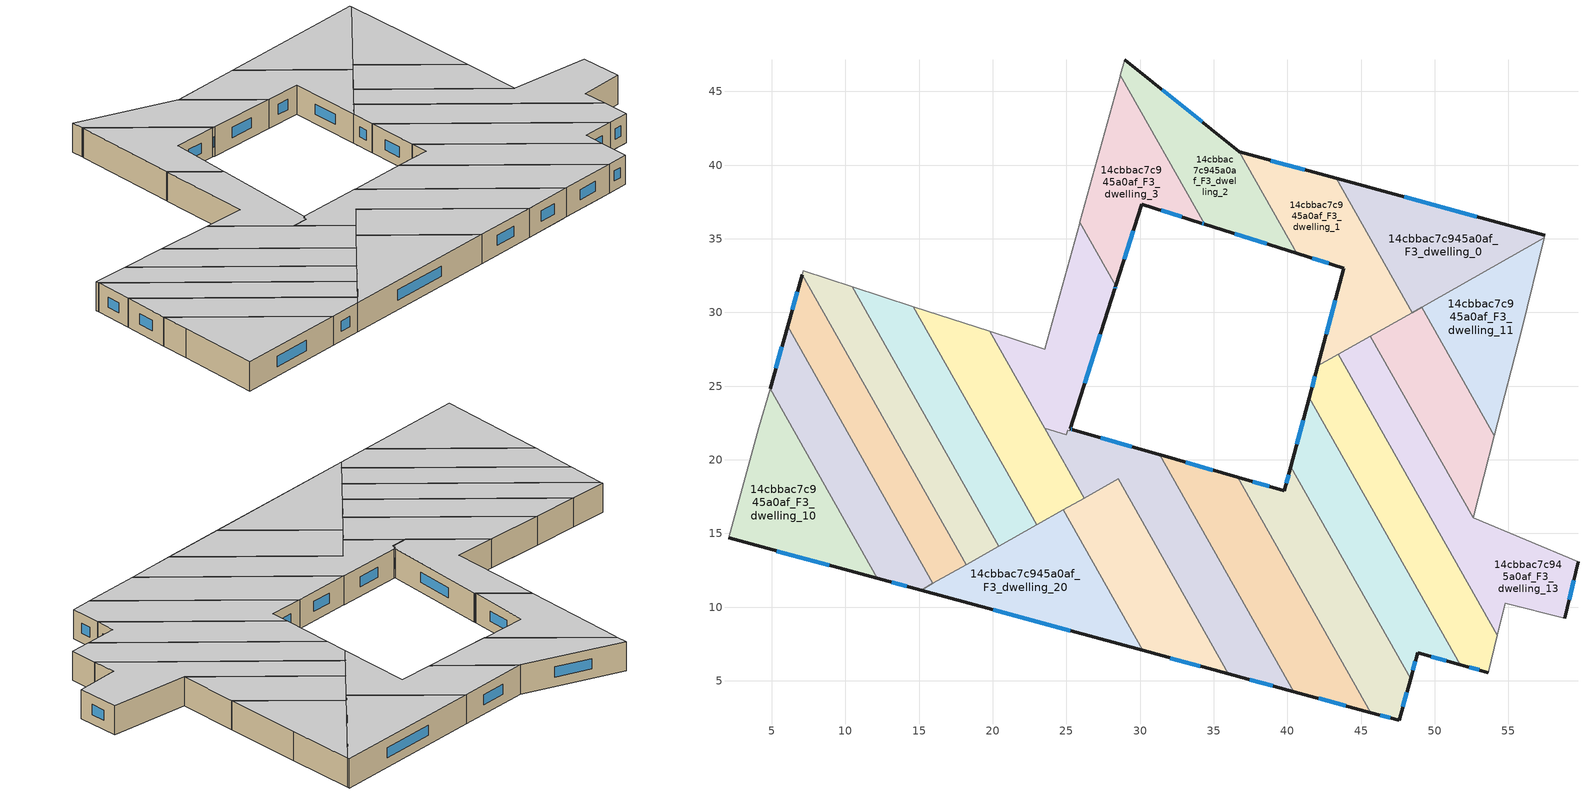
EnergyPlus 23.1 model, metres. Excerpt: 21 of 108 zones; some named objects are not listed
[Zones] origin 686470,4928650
14cbbac7c945a0af_F3_dwelling_0
 floor to 14cbbac7c945a0af_F2_dwelling_0 (EU_floor_Construction): 57.47,35.24 57.43,35.07 48.46,29.99 43.31,39.1 z9
 wall outside (EU_wall_Construction): 57.47,35.24 43.31,39.1 z9:12
 wall adiabatic (EU_wall_Construction): 57.43,35.07 57.47,35.24 z9:12
 wall to 14cbbac7c945a0af_F3_dwelling_1 (EU_wall_Construction): 43.31,39.1 48.46,29.99 z9:12
 wall to 14cbbac7c945a0af_F3_dwelling_11 (EU_wall_Construction): 49.11,30.36 57.43,35.07 z9:12
 wall to 14cbbac7c945a0af_F3_dwelling_12 (EU_wall_Construction): 48.46,29.99 49.11,30.36 z9:12
 window (EU_Window_Construction): 52.87,36.49 47.92,37.84 z9.98:11.02
 ceiling to 14cbbac7c945a0af_F4_dwelling_0 (EU_floor_Construction): 57.43,35.07 57.47,35.24 43.31,39.1 48.46,29.99 z12
14cbbac7c945a0af_F3_dwelling_1
 floor to 14cbbac7c945a0af_F2_dwelling_1 (EU_floor_Construction): 43.31,39.1 48.46,29.99 42.06,26.37 43.83,33 40.64,34.01 36.74,40.9 z9
 wall outside (EU_wall_Construction): 40.64,34.01 43.83,33 42.06,26.37 / 43.31,39.1 36.74,40.9 z9:12
 wall to 14cbbac7c945a0af_F3_dwelling_2 (EU_wall_Construction): 36.74,40.9 40.64,34.01 z9:12
 wall to 14cbbac7c945a0af_F3_dwelling_12 (EU_wall_Construction): 45.64,28.4 48.46,29.99 z9:12
 wall to 14cbbac7c945a0af_F3_dwelling_13 (EU_wall_Construction): 43.46,27.16 45.64,28.4 z9:12
 wall to 14cbbac7c945a0af_F3_dwelling_14 (EU_wall_Construction): 42.06,26.37 43.46,27.16 z9:12
 window (EU_Window_Construction): 43.26,30.84 42.64,28.53 / 41.68,33.68 42.79,33.33 / 41.18,39.69 38.88,40.31 z9.98:11.02
 ceiling to 14cbbac7c945a0af_F4_dwelling_1 (EU_floor_Construction): 48.46,29.99 43.31,39.1 36.74,40.9 40.64,34.01 43.83,33 42.06,26.37 z12
14cbbac7c945a0af_F3_dwelling_10
 floor to 14cbbac7c945a0af_F2_dwelling_10 (EU_floor_Construction): 4.89,24.84 12.17,11.95 2.06,14.7 4.13,22.18 z9
 wall outside (EU_wall_Construction): 2.06,14.7 12.17,11.95 z9:12
 wall to 14cbbac7c945a0af_F3_dwelling_9 (EU_wall_Construction): 12.17,11.95 4.89,24.84 z9:12
 wall adiabatic (EU_wall_Construction): 4.89,24.84 4.13,22.18 2.06,14.7 z9:12
 window (EU_Window_Construction): 5.35,13.8 8.89,12.84 z9.98:11.02
 ceiling to 14cbbac7c945a0af_F4_dwelling_10 (EU_floor_Construction): 12.17,11.95 4.89,24.84 4.13,22.18 2.06,14.7 z12
14cbbac7c945a0af_F3_dwelling_11
 floor to 14cbbac7c945a0af_F2_dwelling_11 (EU_floor_Construction): 57.43,35.07 55.89,28.82 54.04,21.65 49.11,30.36 z9
 wall adiabatic (EU_wall_Construction): 54.04,21.64 55.89,28.82 57.43,35.07 z9:12
 wall to 14cbbac7c945a0af_F3_dwelling_12 (EU_wall_Construction): 49.11,30.36 54.04,21.64 z9:12
 ceiling to 14cbbac7c945a0af_F4_dwelling_11 (EU_floor_Construction): 54.04,21.64 55.89,28.82 57.43,35.07 49.11,30.36 z12
14cbbac7c945a0af_F3_dwelling_12
 floor to 14cbbac7c945a0af_F2_dwelling_12 (EU_floor_Construction): 48.67,30.11 53.86,20.93 52.88,17.15 51.72,17.64 45.64,28.4 z9
 floor to 14cbbac7c945a0af_F2_dwelling_11 (EU_floor_Construction): 49.11,30.36 54.04,21.65 53.86,20.93 48.67,30.11 z9
 floor to 14cbbac7c945a0af_F2_dwelling_13 (EU_floor_Construction): 52.88,17.15 52.88,17.14 52.6,16.08 51.72,17.64 z9
 wall adiabatic (EU_wall_Construction): 52.6,16.08 54.04,21.64 z9:12
 wall to 14cbbac7c945a0af_F3_dwelling_13 (EU_wall_Construction): 45.64,28.4 52.6,16.08 z9:12
 ceiling to 14cbbac7c945a0af_F4_dwelling_12 (EU_floor_Construction): 52.6,16.08 54.04,21.64 49.11,30.36 45.64,28.4 z12
14cbbac7c945a0af_F3_dwelling_13
 floor to 14cbbac7c945a0af_F2_dwelling_13 (EU_floor_Construction): 59.72,13.08 58.82,9.25 54.79,10.28 53.93,10.5 49.32,18.65 51.72,17.64 52.6,16.08 z9
 floor to 14cbbac7c945a0af_F2_dwelling_12 (EU_floor_Construction): 45.64,28.4 51.72,17.64 49.32,18.65 44.25,27.61 z9
 floor to 14cbbac7c945a0af_F2_dwelling_14 (EU_floor_Construction): 44.25,27.61 53.93,10.5 54.79,10.28 54.25,8.08 43.46,27.16 z9
 wall outside (EU_wall_Construction): 58.82,9.25 59.72,13.08 z9:12
 wall adiabatic (EU_wall_Construction): 59.72,13.08 52.6,16.08 / 54.25,8.08 54.79,10.28 58.82,9.25 z9:12
 wall to 14cbbac7c945a0af_F3_dwelling_14 (EU_wall_Construction): 43.46,27.16 54.25,8.08 z9:12
 window (EU_Window_Construction): 59.12,10.49 59.43,11.83 z9.98:11.02
 ceiling to 14cbbac7c945a0af_F4_dwelling_13 (EU_floor_Construction): 58.82,9.25 59.72,13.08 52.6,16.08 45.64,28.4 43.46,27.16 54.25,8.08 54.79,10.28 z12
14cbbac7c945a0af_F3_dwelling_14
 floor to 14cbbac7c945a0af_F2_dwelling_14 (EU_floor_Construction): 43.46,27.16 54.25,8.08 53.62,5.56 53.44,5.61 41.95,25.94 42.06,26.37 z9
 floor to 14cbbac7c945a0af_F2_dwelling_15 (EU_floor_Construction): 41.95,25.94 53.44,5.61 51.72,6.1 41.48,24.2 41.93,25.87 z9
 wall outside (EU_wall_Construction): 51.72,6.09 53.62,5.56 / 42.06,26.37 41.48,24.2 z9:12
 wall adiabatic (EU_wall_Construction): 53.62,5.56 54.25,8.08 z9:12
 wall to 14cbbac7c945a0af_F3_dwelling_15 (EU_wall_Construction): 41.48,24.2 51.72,6.09 z9:12
 window (EU_Window_Construction): 52.34,5.92 53,5.73 / 41.87,25.67 41.67,24.91 z9.98:11.02
 ceiling to 14cbbac7c945a0af_F4_dwelling_14 (EU_floor_Construction): 53.62,5.56 54.25,8.08 43.46,27.16 42.06,26.37 41.48,24.2 51.72,6.09 z12
14cbbac7c945a0af_F3_dwelling_15
 floor to 14cbbac7c945a0af_F2_dwelling_15 (EU_floor_Construction): 41.48,24.2 51.72,6.1 49.19,6.81 40.8,21.65 z9
 floor to 14cbbac7c945a0af_F2_dwelling_16 (EU_floor_Construction): 40.8,21.65 49.19,6.81 49.05,6.85 48.84,6.91 48.36,5.13 40.23,19.51 40.7,21.3 40.76,21.51 z9
 wall outside (EU_wall_Construction): 41.48,24.2 40.22,19.51 / 48.36,5.13 48.84,6.91 51.72,6.09 z9:12
 wall to 14cbbac7c945a0af_F3_dwelling_16 (EU_wall_Construction): 40.22,19.51 48.36,5.13 z9:12
 window (EU_Window_Construction): 41.07,22.68 40.63,21.04 / 49.78,6.64 50.78,6.36 / 48.52,5.71 48.69,6.33 z9.98:11.02
 ceiling to 14cbbac7c945a0af_F4_dwelling_15 (EU_floor_Construction): 51.72,6.09 41.48,24.2 40.22,19.51 48.36,5.13 48.84,6.91 z12
14cbbac7c945a0af_F3_dwelling_16
 floor to 14cbbac7c945a0af_F2_dwelling_16 (EU_floor_Construction): 40.23,19.51 48.36,5.13 47.74,2.86 39.61,17.23 z9
 floor to 14cbbac7c945a0af_F2_dwelling_17 (EU_floor_Construction): 39.79,17.9 39.61,17.23 47.74,2.86 47.59,2.32 45.66,2.84 36.63,18.81 z9
 wall outside (EU_wall_Construction): 40.22,19.51 39.79,17.9 36.63,18.81 / 45.66,2.84 47.59,2.32 48.36,5.13 z9:12
 wall to 14cbbac7c945a0af_F3_dwelling_17 (EU_wall_Construction): 36.63,18.81 45.66,2.84 z9:12
 window (EU_Window_Construction): 38.77,18.19 37.66,18.51 / 40.08,18.99 39.93,18.42 / 47.84,3.23 48.11,4.21 / 46.29,2.67 46.97,2.49 z9.98:11.02
 ceiling to 14cbbac7c945a0af_F4_dwelling_16 (EU_floor_Construction): 47.59,2.32 48.36,5.13 40.22,19.51 39.79,17.9 36.63,18.81 45.66,2.84 z12
14cbbac7c945a0af_F3_dwelling_17
 floor to 14cbbac7c945a0af_F2_dwelling_18 (EU_floor_Construction): 34.98,19.29 44.03,3.29 40.44,4.26 31.36,20.32 31.38,20.33 z9
 floor to 14cbbac7c945a0af_F2_dwelling_17 (EU_floor_Construction): 36.63,18.81 45.66,2.84 44.03,3.29 34.98,19.29 z9
 wall outside (EU_wall_Construction): 40.44,4.26 45.66,2.84 / 36.63,18.81 31.38,20.33 31.35,20.34 z9:12
 wall to 14cbbac7c945a0af_F3_dwelling_18 (EU_wall_Construction): 31.35,20.34 40.44,4.26 z9:12
 window (EU_Window_Construction): 42.14,3.8 43.96,3.3 / 34.92,19.31 33.09,19.84 z9.98:11.02
 ceiling to 14cbbac7c945a0af_F4_dwelling_17 (EU_floor_Construction): 45.66,2.84 36.63,18.81 31.38,20.33 31.35,20.34 40.44,4.26 z12
14cbbac7c945a0af_F3_dwelling_18
 floor to 14cbbac7c945a0af_F2_dwelling_18 (EU_floor_Construction): 31.36,20.32 40.44,4.26 39.96,4.39 31.05,20.15 z9
 floor to 14cbbac7c945a0af_F2_dwelling_19 (EU_floor_Construction): 31.05,20.15 39.96,4.39 35.99,5.47 28.5,18.71 z9
 floor to 14cbbac7c945a0af_F2_dwelling_5 (EU_floor_Construction): 31.35,20.34 31.36,20.32 26.19,17.4 23.52,22.13 24.99,21.71 25.08,22 25.23,21.96 25.27,22.1 25.42,22.05 z9
 wall outside (EU_wall_Construction): 31.35,20.34 25.42,22.05 25.27,22.1 / 35.99,5.47 40.44,4.26 z9:12
 wall to 14cbbac7c945a0af_F3_dwelling_19 (EU_wall_Construction): 26.19,17.4 28.5,18.71 35.99,5.47 z9:12
 wall to 14cbbac7c945a0af_F3_dwelling_4 (EU_wall_Construction): 25.27,22.1 25.23,21.96 25.08,22 24.99,21.71 23.52,22.13 z9:12
 wall to 14cbbac7c945a0af_F3_dwelling_5 (EU_wall_Construction): 23.52,22.13 26.19,17.4 z9:12
 window (EU_Window_Construction): 25.37,22.07 25.32,22.08 / 29.42,20.9 27.35,21.5 / 37.44,5.08 38.99,4.66 z9.98:11.02
 ceiling to 14cbbac7c945a0af_F4_dwelling_18 (EU_floor_Construction): 40.44,4.26 31.35,20.34 25.42,22.05 25.27,22.1 25.23,21.96 25.08,22 24.99,21.71 23.52,22.13 26.19,17.4 28.5,18.71 35.99,5.47 z12
14cbbac7c945a0af_F3_dwelling_19
 floor to 14cbbac7c945a0af_F2_dwelling_20 (EU_floor_Construction): 28.5,18.71 35.99,5.47 30.17,7.06 24.77,16.6 z9
 wall outside (EU_wall_Construction): 30.17,7.06 35.99,5.47 z9:12
 wall to 14cbbac7c945a0af_F3_dwelling_20 (EU_wall_Construction): 24.77,16.6 30.17,7.06 z9:12
 wall to 14cbbac7c945a0af_F3_dwelling_5 (EU_wall_Construction): 26.19,17.4 24.77,16.6 z9:12
 window (EU_Window_Construction): 32.06,6.54 34.09,5.99 z9.98:11.02
 ceiling to 14cbbac7c945a0af_F4_dwelling_19 (EU_floor_Construction): 35.99,5.47 28.5,18.71 24.77,16.6 30.17,7.06 z12
14cbbac7c945a0af_F3_dwelling_2
 floor to 14cbbac7c945a0af_F2_dwelling_2 (EU_floor_Construction): 36.74,40.9 40.64,34.01 34.37,36 28.67,46.09 28.96,47.16 z9
 wall outside (EU_wall_Construction): 36.74,40.9 28.96,47.16 / 34.37,36 40.64,34.01 z9:12
 wall to 14cbbac7c945a0af_F3_dwelling_3 (EU_wall_Construction): 28.67,46.09 34.37,36 z9:12
 wall adiabatic (EU_wall_Construction): 28.96,47.16 28.67,46.09 z9:12
 window (EU_Window_Construction): 34.21,42.93 31.49,45.12 / 36.41,35.35 38.6,34.66 z9.98:11.02
 ceiling to 14cbbac7c945a0af_F4_dwelling_2 (EU_floor_Construction): 40.64,34.01 36.74,40.9 28.96,47.16 28.67,46.09 34.37,36 z12
14cbbac7c945a0af_F3_dwelling_20
 floor to 14cbbac7c945a0af_F2_dwelling_21 (EU_floor_Construction): 24.32,16.34 29.47,7.25 15.13,11.14 z9
 floor to 14cbbac7c945a0af_F2_dwelling_20 (EU_floor_Construction): 24.77,16.6 30.17,7.06 29.47,7.25 24.32,16.34 z9
 wall outside (EU_wall_Construction): 15.13,11.14 30.17,7.06 z9:12
 wall to 14cbbac7c945a0af_F3_dwelling_6 (EU_wall_Construction): 22.99,15.59 20.42,14.13 z9:12
 wall to 14cbbac7c945a0af_F3_dwelling_5 (EU_wall_Construction): 24.77,16.6 22.99,15.59 z9:12
 wall to 14cbbac7c945a0af_F3_dwelling_7 (EU_wall_Construction): 20.41,14.13 18.19,12.88 z9:12
 wall to 14cbbac7c945a0af_F3_dwelling_8 (EU_wall_Construction): 18.19,12.88 15.94,11.6 z9:12
 wall to 14cbbac7c945a0af_F3_dwelling_9 (EU_wall_Construction): 15.94,11.6 15.13,11.14 z9:12
 window (EU_Window_Construction): 20.02,9.82 25.28,8.39 z9.98:11.02
 ceiling to 14cbbac7c945a0af_F4_dwelling_20 (EU_floor_Construction): 30.17,7.06 24.77,16.6 15.13,11.14 z12
14cbbac7c945a0af_F3_dwelling_3
 floor to 14cbbac7c945a0af_F2_dwelling_3 (EU_floor_Construction): 28.61,45.88 34.16,36.07 30.1,37.36 28.35,31.8 25.91,36.11 z9
 floor to 14cbbac7c945a0af_F2_dwelling_2 (EU_floor_Construction): 28.67,46.09 34.37,36 34.16,36.07 28.61,45.88 z9
 wall outside (EU_wall_Construction): 28.35,31.8 30.1,37.36 34.16,36.07 34.37,36 z9:12
 wall adiabatic (EU_wall_Construction): 28.67,46.09 28.61,45.88 25.91,36.11 z9:12
 wall to 14cbbac7c945a0af_F3_dwelling_4 (EU_wall_Construction): 25.91,36.11 28.35,31.8 z9:12
 window (EU_Window_Construction): 34.23,36.05 34.3,36.02 / 31.42,36.94 32.84,36.49 / 28.92,33.61 29.53,35.55 z9.98:11.02
 ceiling to 14cbbac7c945a0af_F4_dwelling_3 (EU_floor_Construction): 34.37,36 28.67,46.09 28.61,45.88 25.91,36.11 28.35,31.8 30.1,37.36 34.16,36.07 z12
14cbbac7c945a0af_F3_dwelling_4
 floor outside (EU_floor_Construction): 27.54,29.26 25.27,22.1 25.23,21.96 25.27,22.1 z9
 floor to 14cbbac7c945a0af_F2_dwelling_4 (EU_floor_Construction): 25.18,33.44 27.54,29.26 25.27,22.1 25.23,21.96 25.08,22 24.99,21.72 23.52,22.14 19.8,28.71 23.53,27.5 z9
 floor to 14cbbac7c945a0af_F2_dwelling_3 (EU_floor_Construction): 25.91,36.11 28.35,31.8 28.29,31.63 28.28,31.61 27.54,29.26 25.18,33.44 25.89,36.04 z9
 wall outside (EU_wall_Construction): 25.28,22.1 28.28,31.61 28.33,31.74 28.35,31.8 z9:12
 wall adiabatic (EU_wall_Construction): 25.91,36.11 25.89,36.04 23.53,27.5 19.8,28.71 z9:12
 wall to 14cbbac7c945a0af_F3_dwelling_5 (EU_wall_Construction): 19.8,28.71 23.52,22.14 z9:12
 window (EU_Window_Construction): 28.3,31.65 28.31,31.69 / 26.25,25.19 27.31,28.52 z9.98:11.02
 ceiling to 14cbbac7c945a0af_F4_dwelling_4 (EU_floor_Construction): 25.27,22.1 28.28,31.61 28.33,31.74 28.35,31.8 25.91,36.11 25.89,36.04 23.53,27.5 19.8,28.71 23.52,22.13 24.99,21.71 25.08,22 25.23,21.96 z12
14cbbac7c945a0af_F3_dwelling_5
 floor to 14cbbac7c945a0af_F2_dwelling_5 (EU_floor_Construction): 19.8,28.71 26.19,17.4 23.43,15.84 15.32,30.17 z9
 floor to 14cbbac7c945a0af_F2_dwelling_6 (EU_floor_Construction): 15.32,30.17 23.43,15.84 23.39,15.81 23.37,15.8 22.99,15.59 14.62,30.4 z9
 wall to 14cbbac7c945a0af_F3_dwelling_6 (EU_wall_Construction): 14.62,30.4 22.99,15.59 z9:12
 wall adiabatic (EU_wall_Construction): 19.8,28.71 14.62,30.4 z9:12
 ceiling to 14cbbac7c945a0af_F4_dwelling_5 (EU_floor_Construction): 26.19,17.4 19.8,28.71 14.62,30.4 22.99,15.59 z12
14cbbac7c945a0af_F3_dwelling_6
 floor to 14cbbac7c945a0af_F2_dwelling_6 (EU_floor_Construction): 14.62,30.4 22.99,15.59 20.42,14.13 10.45,31.76 z9
 wall to 14cbbac7c945a0af_F3_dwelling_7 (EU_wall_Construction): 10.45,31.76 20.42,14.13 z9:12
 wall adiabatic (EU_wall_Construction): 14.62,30.4 10.45,31.76 z9:12
 ceiling to 14cbbac7c945a0af_F4_dwelling_6 (EU_floor_Construction): 22.99,15.59 14.62,30.4 10.45,31.76 20.42,14.13 z12
14cbbac7c945a0af_F3_dwelling_7
 floor to 14cbbac7c945a0af_F2_dwelling_7 (EU_floor_Construction): 10.45,31.76 20.42,14.13 18.19,12.88 7.06,32.56 7.14,32.84 z9
 wall adiabatic (EU_wall_Construction): 10.45,31.76 7.14,32.84 7.06,32.56 z9:12
 wall to 14cbbac7c945a0af_F3_dwelling_8 (EU_wall_Construction): 7.06,32.56 18.19,12.88 z9:12
 ceiling to 14cbbac7c945a0af_F4_dwelling_7 (EU_floor_Construction): 20.42,14.13 10.45,31.76 7.14,32.84 7.06,32.56 18.19,12.88 z12
14cbbac7c945a0af_F3_dwelling_8
 floor to 14cbbac7c945a0af_F2_dwelling_8 (EU_floor_Construction): 7.06,32.56 18.19,12.88 15.94,11.6 6.07,29.05 z9
 wall outside (EU_wall_Construction): 7.06,32.56 6.07,29.05 z9:12
 wall to 14cbbac7c945a0af_F3_dwelling_9 (EU_wall_Construction): 6.07,29.05 15.94,11.6 z9:12
 window (EU_Window_Construction): 6.74,31.42 6.4,30.19 z9.98:11.02
 ceiling to 14cbbac7c945a0af_F4_dwelling_8 (EU_floor_Construction): 18.19,12.88 7.06,32.56 6.07,29.05 15.94,11.6 z12
14cbbac7c945a0af_F3_dwelling_9
 floor to 14cbbac7c945a0af_F2_dwelling_9 (EU_floor_Construction): 6.07,29.05 15.94,11.6 15.13,11.14 12.17,11.95 4.89,24.84 z9
 wall outside (EU_wall_Construction): 6.07,29.05 4.89,24.84 / 12.17,11.95 15.13,11.14 z9:12
 window (EU_Window_Construction): 5.69,27.68 5.27,26.21 / 13.14,11.69 14.17,11.41 z9.98:11.02
 ceiling to 14cbbac7c945a0af_F4_dwelling_9 (EU_floor_Construction): 15.94,11.6 6.07,29.05 4.89,24.84 12.17,11.95 15.13,11.14 z12
[Building]
EU S2 Campaign: North Axis=0; Terrain=City; Solar Distribution=FullExterior
[Site:Location]
Bologna: Latitude=44.5; Longitude=11.25; Time Zone=1; Elevation=37
[SizingPeriod:WeatherFileDays]
AnnualSizingPeriod: Begin Month=1; Begin Day of Month=1; End Month=12; End Day of Month=31; Day of Week for Start Day=Monday; Use Weather File Daylight Saving Period=No; Use Weather File Rain and Snow Indicators=No
[MATERIAL]
EU_InternalMass_Material: Roughness=MediumRough; Thickness=0.1; Conductivity=1; Density=1800; Specific Heat=900; Thermal Absorptance=0.9; Solar Absorptance=0.7; Visible Absorptance=0.7
[MATERIAL:NOMASS] Roughness=MediumRough; Thermal Absorptance=0.9; Solar Absorptance=0.7; Visible Absorptance=0.7
Name | Thermal Resistance
EU_wall_NoMass | 0.905828
EU_floor_NoMass | 0.67114
[WINDOWMATERIAL:SIMPLEGLAZINGSYSTEM]
EU_Window_SimpleGlazing: UFactor=4.52486; Solar Heat Gain Coefficient=0.85; Visible Transmittance=0.85
[CONSTRUCTION]
EU_wall_Construction: EU_wall_NoMass
EU_floor_Construction: EU_floor_NoMass
EU_Window_Construction: EU_Window_SimpleGlazing
EU_InternalMass_Construction: EU_InternalMass_Material
[ZONE] Type=1; Multiplier=1; Ceiling Height=autocalculate; Floor Area=autocalculate; Part of Total Floor Area=Yes
Name | Volume
14cbbac7c945a0af_F3_dwelling_0 | 165.578
14cbbac7c945a0af_F3_dwelling_1 | 179.864
14cbbac7c945a0af_F3_dwelling_10 | 165.573
14cbbac7c945a0af_F3_dwelling_11 | 144.337
14cbbac7c945a0af_F3_dwelling_12 | 144.743
14cbbac7c945a0af_F3_dwelling_13 | 223.939
14cbbac7c945a0af_F3_dwelling_14 | 215.42
14cbbac7c945a0af_F3_dwelling_15 | 182.15
14cbbac7c945a0af_F3_dwelling_16 | 182.114
14cbbac7c945a0af_F3_dwelling_17 | 212.498
14cbbac7c945a0af_F3_dwelling_18 | 217.362
14cbbac7c945a0af_F3_dwelling_19 | 168.302
14cbbac7c945a0af_F3_dwelling_2 | 146.043
14cbbac7c945a0af_F3_dwelling_20 | 182.105
14cbbac7c945a0af_F3_dwelling_3 | 142.228
14cbbac7c945a0af_F3_dwelling_4 | 142.185
14cbbac7c945a0af_F3_dwelling_5 | 165.5625
14cbbac7c945a0af_F3_dwelling_6 | 165.542
14cbbac7c945a0af_F3_dwelling_7 | 165.61
14cbbac7c945a0af_F3_dwelling_8 | 165.577
14cbbac7c945a0af_F3_dwelling_9 | 165.505
[INTERNALMASS] Construction=EU_InternalMass_Construction
Name | Zone or ZoneList | Surface Area
14cbbac7c945a0af_F3_dwelling_0_EU_InternalMass | 14cbbac7c945a0af_F3_dwelling_0 | 55.1926
14cbbac7c945a0af_F3_dwelling_1_EU_InternalMass | 14cbbac7c945a0af_F3_dwelling_1 | 59.9544
14cbbac7c945a0af_F3_dwelling_2_EU_InternalMass | 14cbbac7c945a0af_F3_dwelling_2 | 48.6941
14cbbac7c945a0af_F3_dwelling_3_EU_InternalMass | 14cbbac7c945a0af_F3_dwelling_3 | 47.3998
14cbbac7c945a0af_F3_dwelling_4_EU_InternalMass | 14cbbac7c945a0af_F3_dwelling_4 | 47.3996
14cbbac7c945a0af_F3_dwelling_5_EU_InternalMass | 14cbbac7c945a0af_F3_dwelling_5 | 55.1877
14cbbac7c945a0af_F3_dwelling_6_EU_InternalMass | 14cbbac7c945a0af_F3_dwelling_6 | 55.1804
14cbbac7c945a0af_F3_dwelling_7_EU_InternalMass | 14cbbac7c945a0af_F3_dwelling_7 | 55.2033
14cbbac7c945a0af_F3_dwelling_8_EU_InternalMass | 14cbbac7c945a0af_F3_dwelling_8 | 55.1926
14cbbac7c945a0af_F3_dwelling_9_EU_InternalMass | 14cbbac7c945a0af_F3_dwelling_9 | 55.1682
14cbbac7c945a0af_F3_dwelling_10_EU_InternalMass | 14cbbac7c945a0af_F3_dwelling_10 | 55.1908
14cbbac7c945a0af_F3_dwelling_11_EU_InternalMass | 14cbbac7c945a0af_F3_dwelling_11 | 48.1158
14cbbac7c945a0af_F3_dwelling_12_EU_InternalMass | 14cbbac7c945a0af_F3_dwelling_12 | 48.2403
14cbbac7c945a0af_F3_dwelling_13_EU_InternalMass | 14cbbac7c945a0af_F3_dwelling_13 | 74.6657
14cbbac7c945a0af_F3_dwelling_14_EU_InternalMass | 14cbbac7c945a0af_F3_dwelling_14 | 71.7863
14cbbac7c945a0af_F3_dwelling_15_EU_InternalMass | 14cbbac7c945a0af_F3_dwelling_15 | 60.7167
14cbbac7c945a0af_F3_dwelling_16_EU_InternalMass | 14cbbac7c945a0af_F3_dwelling_16 | 60.7047
14cbbac7c945a0af_F3_dwelling_17_EU_InternalMass | 14cbbac7c945a0af_F3_dwelling_17 | 70.8436
14cbbac7c945a0af_F3_dwelling_18_EU_InternalMass | 14cbbac7c945a0af_F3_dwelling_18 | 72.4436
14cbbac7c945a0af_F3_dwelling_19_EU_InternalMass | 14cbbac7c945a0af_F3_dwelling_19 | 56.1006
14cbbac7c945a0af_F3_dwelling_20_EU_InternalMass | 14cbbac7c945a0af_F3_dwelling_20 | 60.7019
[OTHEREQUIPMENT] Fuel Type=Electricity; Design Level Calculation Method=Watts/Area; Power per Zone Floor Area=1; Fraction Latent=0; Fraction Radiant=0; Fraction Lost=0; Carbon Dioxide Generation Rate=0; EndUse Subcategory=EU_Step8_InternalGains
Name | Zone or ZoneList or Space or SpaceList | Schedule
EU_Step8_InternalGain_14cbbac7c945a0af_F3_dwelling_0_f000 | 14cbbac7c945a0af_F3_dwelling_0 | EU_Step8_GainSchedule_14cbbac7c945a0af_F3_dwelling_0_f000
EU_Step8_InternalGain_14cbbac7c945a0af_F3_dwelling_1_f000 | 14cbbac7c945a0af_F3_dwelling_1 | EU_Step8_GainSchedule_14cbbac7c945a0af_F3_dwelling_1_f000
EU_Step8_InternalGain_14cbbac7c945a0af_F3_dwelling_2_f000 | 14cbbac7c945a0af_F3_dwelling_2 | EU_Step8_GainSchedule_14cbbac7c945a0af_F3_dwelling_2_f000
EU_Step8_InternalGain_14cbbac7c945a0af_F3_dwelling_3_f000 | 14cbbac7c945a0af_F3_dwelling_3 | EU_Step8_GainSchedule_14cbbac7c945a0af_F3_dwelling_3_f000
EU_Step8_InternalGain_14cbbac7c945a0af_F3_dwelling_4_f000 | 14cbbac7c945a0af_F3_dwelling_4 | EU_Step8_GainSchedule_14cbbac7c945a0af_F3_dwelling_4_f000
EU_Step8_InternalGain_14cbbac7c945a0af_F3_dwelling_5_f000 | 14cbbac7c945a0af_F3_dwelling_5 | EU_Step8_GainSchedule_14cbbac7c945a0af_F3_dwelling_5_f000
EU_Step8_InternalGain_14cbbac7c945a0af_F3_dwelling_6_f000 | 14cbbac7c945a0af_F3_dwelling_6 | EU_Step8_GainSchedule_14cbbac7c945a0af_F3_dwelling_6_f000
EU_Step8_InternalGain_14cbbac7c945a0af_F3_dwelling_7_f000 | 14cbbac7c945a0af_F3_dwelling_7 | EU_Step8_GainSchedule_14cbbac7c945a0af_F3_dwelling_7_f000
EU_Step8_InternalGain_14cbbac7c945a0af_F3_dwelling_8_f000 | 14cbbac7c945a0af_F3_dwelling_8 | EU_Step8_GainSchedule_14cbbac7c945a0af_F3_dwelling_8_f000
EU_Step8_InternalGain_14cbbac7c945a0af_F3_dwelling_9_f000 | 14cbbac7c945a0af_F3_dwelling_9 | EU_Step8_GainSchedule_14cbbac7c945a0af_F3_dwelling_9_f000
EU_Step8_InternalGain_14cbbac7c945a0af_F3_dwelling_10_f000 | 14cbbac7c945a0af_F3_dwelling_10 | EU_Step8_GainSchedule_14cbbac7c945a0af_F3_dwelling_10_f000
EU_Step8_InternalGain_14cbbac7c945a0af_F3_dwelling_11_f000 | 14cbbac7c945a0af_F3_dwelling_11 | EU_Step8_GainSchedule_14cbbac7c945a0af_F3_dwelling_11_f000
EU_Step8_InternalGain_14cbbac7c945a0af_F3_dwelling_12_f000 | 14cbbac7c945a0af_F3_dwelling_12 | EU_Step8_GainSchedule_14cbbac7c945a0af_F3_dwelling_12_f000
EU_Step8_InternalGain_14cbbac7c945a0af_F3_dwelling_13_f000 | 14cbbac7c945a0af_F3_dwelling_13 | EU_Step8_GainSchedule_14cbbac7c945a0af_F3_dwelling_13_f000
EU_Step8_InternalGain_14cbbac7c945a0af_F3_dwelling_14_f000 | 14cbbac7c945a0af_F3_dwelling_14 | EU_Step8_GainSchedule_14cbbac7c945a0af_F3_dwelling_14_f000
EU_Step8_InternalGain_14cbbac7c945a0af_F3_dwelling_15_f000 | 14cbbac7c945a0af_F3_dwelling_15 | EU_Step8_GainSchedule_14cbbac7c945a0af_F3_dwelling_15_f000
EU_Step8_InternalGain_14cbbac7c945a0af_F3_dwelling_16_f000 | 14cbbac7c945a0af_F3_dwelling_16 | EU_Step8_GainSchedule_14cbbac7c945a0af_F3_dwelling_16_f000
EU_Step8_InternalGain_14cbbac7c945a0af_F3_dwelling_17_f000 | 14cbbac7c945a0af_F3_dwelling_17 | EU_Step8_GainSchedule_14cbbac7c945a0af_F3_dwelling_17_f000
EU_Step8_InternalGain_14cbbac7c945a0af_F3_dwelling_18_f000 | 14cbbac7c945a0af_F3_dwelling_18 | EU_Step8_GainSchedule_14cbbac7c945a0af_F3_dwelling_18_f000
EU_Step8_InternalGain_14cbbac7c945a0af_F3_dwelling_19_f000 | 14cbbac7c945a0af_F3_dwelling_19 | EU_Step8_GainSchedule_14cbbac7c945a0af_F3_dwelling_19_f000
EU_Step8_InternalGain_14cbbac7c945a0af_F3_dwelling_20_f000 | 14cbbac7c945a0af_F3_dwelling_20 | EU_Step8_GainSchedule_14cbbac7c945a0af_F3_dwelling_20_f000
[ZONEVENTILATION:DESIGNFLOWRATE] Schedule=EU_AlwaysOn; Design Flow Rate Calculation Method=AirChanges/Hour; Air Changes per Hour=0.73129; Ventilation Type=Natural; Fan Pressure Rise=0; Fan Total Efficiency=1; Constant Term Coefficient=1; Temperature Term Coefficient=0; Velocity Term Coefficient=0; Velocity Squared Term Coefficient=0; Minimum Indoor Temperature=-100; Maximum Indoor Temperature=100; Delta Temperature=-100; Minimum Outdoor Temperature=-100; Maximum Outdoor Temperature=100; Maximum Wind Speed=40
Name | Zone or ZoneList or Space or SpaceList
EU_ConstantAir_14cbbac7c945a0af_F3_dwelling_0 | 14cbbac7c945a0af_F3_dwelling_0
EU_ConstantAir_14cbbac7c945a0af_F3_dwelling_1 | 14cbbac7c945a0af_F3_dwelling_1
EU_ConstantAir_14cbbac7c945a0af_F3_dwelling_2 | 14cbbac7c945a0af_F3_dwelling_2
EU_ConstantAir_14cbbac7c945a0af_F3_dwelling_3 | 14cbbac7c945a0af_F3_dwelling_3
EU_ConstantAir_14cbbac7c945a0af_F3_dwelling_4 | 14cbbac7c945a0af_F3_dwelling_4
EU_ConstantAir_14cbbac7c945a0af_F3_dwelling_5 | 14cbbac7c945a0af_F3_dwelling_5
EU_ConstantAir_14cbbac7c945a0af_F3_dwelling_6 | 14cbbac7c945a0af_F3_dwelling_6
EU_ConstantAir_14cbbac7c945a0af_F3_dwelling_7 | 14cbbac7c945a0af_F3_dwelling_7
EU_ConstantAir_14cbbac7c945a0af_F3_dwelling_8 | 14cbbac7c945a0af_F3_dwelling_8
EU_ConstantAir_14cbbac7c945a0af_F3_dwelling_9 | 14cbbac7c945a0af_F3_dwelling_9
EU_ConstantAir_14cbbac7c945a0af_F3_dwelling_10 | 14cbbac7c945a0af_F3_dwelling_10
EU_ConstantAir_14cbbac7c945a0af_F3_dwelling_11 | 14cbbac7c945a0af_F3_dwelling_11
EU_ConstantAir_14cbbac7c945a0af_F3_dwelling_12 | 14cbbac7c945a0af_F3_dwelling_12
EU_ConstantAir_14cbbac7c945a0af_F3_dwelling_13 | 14cbbac7c945a0af_F3_dwelling_13
EU_ConstantAir_14cbbac7c945a0af_F3_dwelling_14 | 14cbbac7c945a0af_F3_dwelling_14
EU_ConstantAir_14cbbac7c945a0af_F3_dwelling_15 | 14cbbac7c945a0af_F3_dwelling_15
EU_ConstantAir_14cbbac7c945a0af_F3_dwelling_16 | 14cbbac7c945a0af_F3_dwelling_16
EU_ConstantAir_14cbbac7c945a0af_F3_dwelling_17 | 14cbbac7c945a0af_F3_dwelling_17
EU_ConstantAir_14cbbac7c945a0af_F3_dwelling_18 | 14cbbac7c945a0af_F3_dwelling_18
EU_ConstantAir_14cbbac7c945a0af_F3_dwelling_19 | 14cbbac7c945a0af_F3_dwelling_19
EU_ConstantAir_14cbbac7c945a0af_F3_dwelling_20 | 14cbbac7c945a0af_F3_dwelling_20
[HVACTEMPLATE:ZONE:IDEALLOADSAIRSYSTEM] System Availability Schedule=EU_AlwaysOn; Maximum Heating Supply Air Temperature=50; Minimum Cooling Supply Air Temperature=13; Maximum Heating Supply Air Humidity Ratio=0.0156; Minimum Cooling Supply Air Humidity Ratio=0.0077; Heating Limit=NoLimit; Cooling Limit=NoLimit; Heating Availability Schedule=EU_AlwaysOn; Cooling Availability Schedule=EU_CoolingOff; Dehumidification Control Type=ConstantSensibleHeatRatio; Cooling Sensible Heat Ratio=0.7; Dehumidification Setpoint=60; Humidification Control Type=None; Humidification Setpoint=30; Outdoor Air Method=None; Outdoor Air Flow Rate per Person=0.00944; Outdoor Air Flow Rate per Zone Floor Area=0; Outdoor Air Flow Rate per Zone=0; Demand Controlled Ventilation Type=None; Outdoor Air Economizer Type=NoEconomizer; Heat Recovery Type=None; Sensible Heat Recovery Effectiveness=0.7; Latent Heat Recovery Effectiveness=0.65
Name | Template Thermostat
14cbbac7c945a0af_F3_dwelling_0 | EU_HeatOnly_14cbbac7c945a0af_F3_dwelling_0
14cbbac7c945a0af_F3_dwelling_1 | EU_HeatOnly_14cbbac7c945a0af_F3_dwelling_1
14cbbac7c945a0af_F3_dwelling_2 | EU_HeatOnly_14cbbac7c945a0af_F3_dwelling_2
14cbbac7c945a0af_F3_dwelling_3 | EU_HeatOnly_14cbbac7c945a0af_F3_dwelling_3
14cbbac7c945a0af_F3_dwelling_4 | EU_HeatOnly_14cbbac7c945a0af_F3_dwelling_4
14cbbac7c945a0af_F3_dwelling_5 | EU_HeatOnly_14cbbac7c945a0af_F3_dwelling_5
14cbbac7c945a0af_F3_dwelling_6 | EU_HeatOnly_14cbbac7c945a0af_F3_dwelling_6
14cbbac7c945a0af_F3_dwelling_7 | EU_HeatOnly_14cbbac7c945a0af_F3_dwelling_7
14cbbac7c945a0af_F3_dwelling_8 | EU_HeatOnly_14cbbac7c945a0af_F3_dwelling_8
14cbbac7c945a0af_F3_dwelling_9 | EU_HeatOnly_14cbbac7c945a0af_F3_dwelling_9
14cbbac7c945a0af_F3_dwelling_10 | EU_HeatOnly_14cbbac7c945a0af_F3_dwelling_10
14cbbac7c945a0af_F3_dwelling_11 | EU_HeatOnly_14cbbac7c945a0af_F3_dwelling_11
14cbbac7c945a0af_F3_dwelling_12 | EU_HeatOnly_14cbbac7c945a0af_F3_dwelling_12
14cbbac7c945a0af_F3_dwelling_13 | EU_HeatOnly_14cbbac7c945a0af_F3_dwelling_13
14cbbac7c945a0af_F3_dwelling_14 | EU_HeatOnly_14cbbac7c945a0af_F3_dwelling_14
14cbbac7c945a0af_F3_dwelling_15 | EU_HeatOnly_14cbbac7c945a0af_F3_dwelling_15
14cbbac7c945a0af_F3_dwelling_16 | EU_HeatOnly_14cbbac7c945a0af_F3_dwelling_16
14cbbac7c945a0af_F3_dwelling_17 | EU_HeatOnly_14cbbac7c945a0af_F3_dwelling_17
14cbbac7c945a0af_F3_dwelling_18 | EU_HeatOnly_14cbbac7c945a0af_F3_dwelling_18
14cbbac7c945a0af_F3_dwelling_19 | EU_HeatOnly_14cbbac7c945a0af_F3_dwelling_19
14cbbac7c945a0af_F3_dwelling_20 | EU_HeatOnly_14cbbac7c945a0af_F3_dwelling_20
[SIZING:ZONE] Zone Cooling Design Supply Air Temperature Input Method=SupplyAirTemperature; Zone Cooling Design Supply Air Temperature=13; Zone Heating Design Supply Air Temperature Input Method=SupplyAirTemperature; Zone Heating Design Supply Air Temperature=50; Zone Cooling Design Supply Air Humidity Ratio=0.008; Zone Heating Design Supply Air Humidity Ratio=0.008; Cooling Design Air Flow Method=DesignDay; Cooling Design Air Flow Rate=0; Cooling Minimum Air Flow per Zone Floor Area=0.000762; Cooling Minimum Air Flow=0; Cooling Minimum Air Flow Fraction=0.2; Heating Design Air Flow Method=DesignDay; Heating Design Air Flow Rate=0; Heating Maximum Air Flow per Zone Floor Area=0.002032; Heating Maximum Air Flow=0.141576; Heating Maximum Air Flow Fraction=0.3; Account for Dedicated Outdoor Air System=No; Dedicated Outdoor Air System Control Strategy=NeutralSupplyAir; Dedicated Outdoor Air Low Setpoint Temperature for Design=autosize; Dedicated Outdoor Air High Setpoint Temperature for Design=autosize; Zone Load Sizing Method=Sensible Load Only No Latent Load; Zone Latent Cooling Design Supply Air Humidity Ratio Input Method=HumidityRatioDifference; Zone Cooling Design Supply Air Humidity Ratio Difference=0.005; Zone Latent Heating Design Supply Air Humidity Ratio Input Method=HumidityRatioDifference; Zone Humidification Design Supply Air Humidity Ratio Difference=0.005
14cbbac7c945a0af_F3_dwelling_0; 14cbbac7c945a0af_F3_dwelling_1; 14cbbac7c945a0af_F3_dwelling_2; 14cbbac7c945a0af_F3_dwelling_3; 14cbbac7c945a0af_F3_dwelling_4; 14cbbac7c945a0af_F3_dwelling_5; 14cbbac7c945a0af_F3_dwelling_6; 14cbbac7c945a0af_F3_dwelling_7; 14cbbac7c945a0af_F3_dwelling_8; 14cbbac7c945a0af_F3_dwelling_9; 14cbbac7c945a0af_F3_dwelling_10; 14cbbac7c945a0af_F3_dwelling_11; 14cbbac7c945a0af_F3_dwelling_12; 14cbbac7c945a0af_F3_dwelling_13; 14cbbac7c945a0af_F3_dwelling_14; 14cbbac7c945a0af_F3_dwelling_15; 14cbbac7c945a0af_F3_dwelling_16; 14cbbac7c945a0af_F3_dwelling_17; 14cbbac7c945a0af_F3_dwelling_18; 14cbbac7c945a0af_F3_dwelling_19; 14cbbac7c945a0af_F3_dwelling_20
[SCHEDULE:CONSTANT]
Name | Hourly Value
EU_AlwaysOn | 1
EU_CoolingOff | 0
[SCHEDULE:FILE] Column Number=1; Rows to Skip at Top=0; Number of Hours of Data=8760; Column Separator=Comma; Interpolate to Timestep=No; Minutes per Item=60; Adjust Schedule for Daylight Savings=Yes
Name | File
EU_Step8_GainSchedule_14cbbac7c945a0af_F3_dwelling_0_f000 | ../../schedules/14cbbac7c945a0af/14cbbac7c945a0af_F3_dwelling_0_f000_gain.csv
EU_Step8_GainSchedule_14cbbac7c945a0af_F3_dwelling_1_f000 | ../../schedules/14cbbac7c945a0af/14cbbac7c945a0af_F3_dwelling_1_f000_gain.csv
EU_Step8_GainSchedule_14cbbac7c945a0af_F3_dwelling_2_f000 | ../../schedules/14cbbac7c945a0af/14cbbac7c945a0af_F3_dwelling_2_f000_gain.csv
EU_Step8_GainSchedule_14cbbac7c945a0af_F3_dwelling_3_f000 | ../../schedules/14cbbac7c945a0af/14cbbac7c945a0af_F3_dwelling_3_f000_gain.csv
EU_Step8_GainSchedule_14cbbac7c945a0af_F3_dwelling_4_f000 | ../../schedules/14cbbac7c945a0af/14cbbac7c945a0af_F3_dwelling_4_f000_gain.csv
EU_Step8_GainSchedule_14cbbac7c945a0af_F3_dwelling_5_f000 | ../../schedules/14cbbac7c945a0af/14cbbac7c945a0af_F3_dwelling_5_f000_gain.csv
EU_Step8_GainSchedule_14cbbac7c945a0af_F3_dwelling_6_f000 | ../../schedules/14cbbac7c945a0af/14cbbac7c945a0af_F3_dwelling_6_f000_gain.csv
EU_Step8_GainSchedule_14cbbac7c945a0af_F3_dwelling_7_f000 | ../../schedules/14cbbac7c945a0af/14cbbac7c945a0af_F3_dwelling_7_f000_gain.csv
EU_Step8_GainSchedule_14cbbac7c945a0af_F3_dwelling_8_f000 | ../../schedules/14cbbac7c945a0af/14cbbac7c945a0af_F3_dwelling_8_f000_gain.csv
EU_Step8_GainSchedule_14cbbac7c945a0af_F3_dwelling_9_f000 | ../../schedules/14cbbac7c945a0af/14cbbac7c945a0af_F3_dwelling_9_f000_gain.csv
EU_Step8_GainSchedule_14cbbac7c945a0af_F3_dwelling_10_f000 | ../../schedules/14cbbac7c945a0af/14cbbac7c945a0af_F3_dwelling_10_f000_gain.csv
EU_Step8_GainSchedule_14cbbac7c945a0af_F3_dwelling_11_f000 | ../../schedules/14cbbac7c945a0af/14cbbac7c945a0af_F3_dwelling_11_f000_gain.csv
EU_Step8_GainSchedule_14cbbac7c945a0af_F3_dwelling_12_f000 | ../../schedules/14cbbac7c945a0af/14cbbac7c945a0af_F3_dwelling_12_f000_gain.csv
EU_Step8_GainSchedule_14cbbac7c945a0af_F3_dwelling_13_f000 | ../../schedules/14cbbac7c945a0af/14cbbac7c945a0af_F3_dwelling_13_f000_gain.csv
EU_Step8_GainSchedule_14cbbac7c945a0af_F3_dwelling_14_f000 | ../../schedules/14cbbac7c945a0af/14cbbac7c945a0af_F3_dwelling_14_f000_gain.csv
EU_Step8_GainSchedule_14cbbac7c945a0af_F3_dwelling_15_f000 | ../../schedules/14cbbac7c945a0af/14cbbac7c945a0af_F3_dwelling_15_f000_gain.csv
EU_Step8_GainSchedule_14cbbac7c945a0af_F3_dwelling_16_f000 | ../../schedules/14cbbac7c945a0af/14cbbac7c945a0af_F3_dwelling_16_f000_gain.csv
EU_Step8_GainSchedule_14cbbac7c945a0af_F3_dwelling_17_f000 | ../../schedules/14cbbac7c945a0af/14cbbac7c945a0af_F3_dwelling_17_f000_gain.csv
EU_Step8_GainSchedule_14cbbac7c945a0af_F3_dwelling_18_f000 | ../../schedules/14cbbac7c945a0af/14cbbac7c945a0af_F3_dwelling_18_f000_gain.csv
EU_Step8_GainSchedule_14cbbac7c945a0af_F3_dwelling_19_f000 | ../../schedules/14cbbac7c945a0af/14cbbac7c945a0af_F3_dwelling_19_f000_gain.csv
EU_Step8_GainSchedule_14cbbac7c945a0af_F3_dwelling_20_f000 | ../../schedules/14cbbac7c945a0af/14cbbac7c945a0af_F3_dwelling_20_f000_gain.csv
